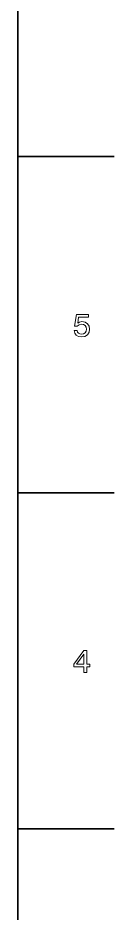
# Model space of a CAD drawing. Extents: x 0 to 1189, y 0 to 841.
# Drawn here: x 1169 to 1184, y 144.8 to 284.7 of the extents above; entities that cross this region are included whole.
import ezdxf

# ---------------------------------------------------------------- set-up
doc = ezdxf.new("R2010")
doc.units = 0

msp = doc.modelspace()

# ---------------------------------------------------------------- linework, layer by layer
at = {"color": 7, "lineweight": 35}
msp.add_line((1169, 20), (1169, 821), dxfattribs=at)
at = {"color": 7, "lineweight": 35, "ltscale": 0.375}
for p, q in [((1169, 263), (1184, 263)), ((1169, 210.5), (1184, 210.5)), ((1169, 158), (1184, 158))]:
    msp.add_line(p, q, dxfattribs=at)
at = {"color": 7, "lineweight": 13}
for points in [[(1177.749268, 235.82962), (1177.860229, 235.416077), (1178.1073, 235.093307), (1178.470459, 234.891571), (1178.934326, 234.815933), (1179.443726, 234.906708), (1179.842163, 235.153824), (1180.09436, 235.547195), (1180.190186, 236.051514), (1180.10437, 236.520538), (1179.862305, 236.888702), (1179.484131, 237.125732), (1178.994873, 237.211456), (1178.616699, 237.15094), (1178.324097, 236.984512), (1178.465332, 237.927597), (1179.998535, 237.927597), (1179.998535, 238.341141), (1178.127441, 238.341141), (1177.850098, 236.485245), (1178.25354, 236.485245), (1178.546021, 236.722275), (1178.919312, 236.807999), (1179.242065, 236.752533), (1179.489136, 236.591141), (1179.645508, 236.344025), (1179.700928, 236.026306), (1179.645508, 235.708588), (1179.484131, 235.461456), (1179.236938, 235.305115), (1178.919312, 235.249649), (1178.651978, 235.284943), (1178.44519, 235.40094), (1178.293945, 235.582504), (1178.218262, 235.82962)], [(1179.277344, 182.416794), (1179.731201, 182.416794), (1179.731201, 183.284225), (1180.230469, 183.284225), (1180.230469, 183.687683), (1179.731201, 183.687683), (1179.731201, 185.841141), (1179.272339, 185.841141), (1177.739136, 183.728027), (1177.739136, 183.284225), (1179.277344, 183.284225)], [(1178.16272, 183.687683), (1179.277344, 185.256134), (1179.277344, 183.687683)]]:
    msp.add_lwpolyline(points, close=True, dxfattribs=at)

doc.saveas('drawing.dxf')
